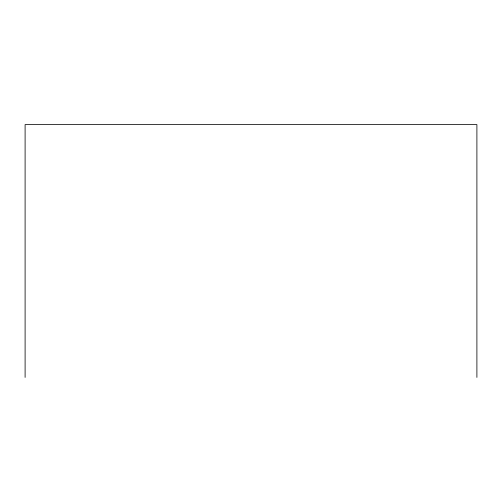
<?xml version="1.0" encoding="UTF-8"?>
<svg xmlns="http://www.w3.org/2000/svg" width="502" height="502" viewBox="0 0 502 502"><rect width="100%" height="100%" fill="white"/><g stroke="black" fill="none" stroke-linecap="round" stroke-linejoin="round"><path stroke-width="0.75" d="M476.9 377.404L476.9 124.596L25.1 124.596L25.1 377.404"/></g></svg>
